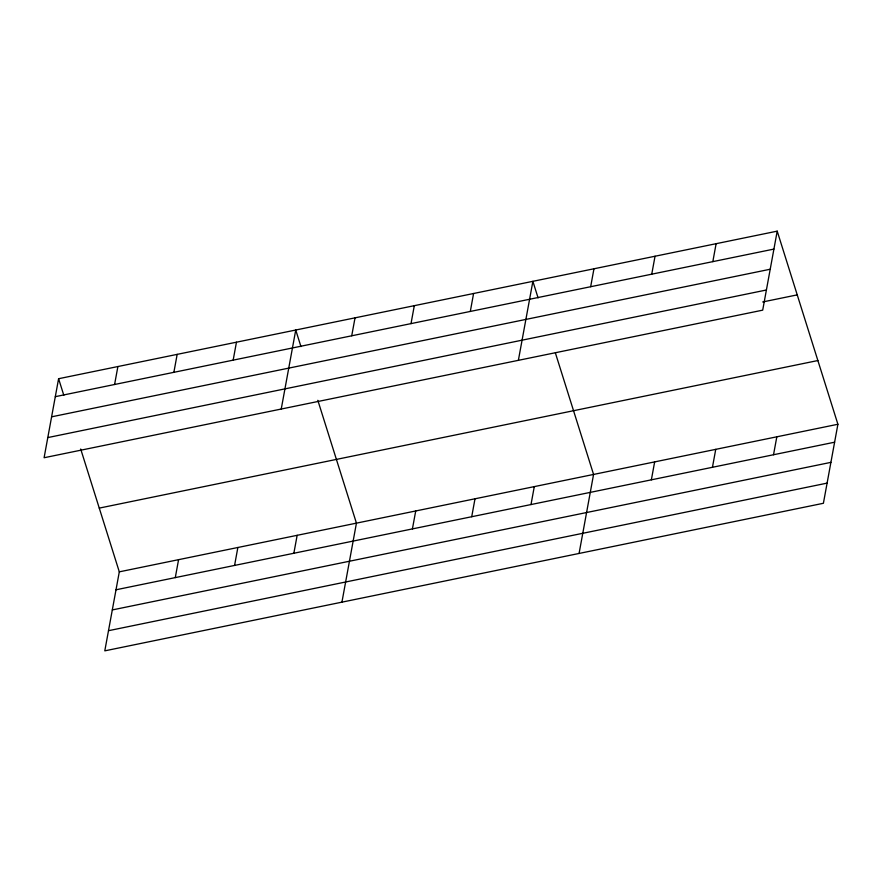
<?xml version="1.0" encoding="UTF-8"?>
<svg xmlns="http://www.w3.org/2000/svg" width="882" height="882" viewBox="0 0 882 882"><rect width="100%" height="100%" fill="white"/><g stroke="black" fill="none" stroke-linecap="round" stroke-linejoin="round"><path stroke-width="1.32" d="M58.598 378.72L44.1 457.736L762.698 310.155L777.207 231.15L58.598 378.72L63.813 395.29M114.594 384.486L117.89 366.548M80.692 449.015L119.302 571.845L104.793 650.85L823.402 503.28L837.9 424.264L777.207 231.15M173.875 372.314L177.172 354.366M175.286 577.611L178.583 559.662M233.168 360.143L236.453 342.194M234.579 565.428L237.864 547.49M281.237 409.039L295.746 330.022L300.949 346.593M293.86 553.257L297.157 535.319M351.731 335.788L355.027 317.851M341.929 602.152L356.438 523.136L317.829 400.318M411.012 323.617L414.308 305.668M412.423 528.902L415.72 510.965M470.304 311.434L473.59 293.497M471.716 516.731L475.001 498.793M518.373 360.341L532.882 281.325L538.086 297.895M530.997 504.559L534.294 486.61M590.664 286.716L593.961 268.778M579.077 553.455L593.575 474.439L555.384 352.932M651.743 274.181L655.039 256.232M651.368 479.841L654.653 461.892M712.832 261.634L716.118 243.686M712.447 467.295L715.743 449.357M773.525 454.748L776.822 436.81M55.312 396.668L773.911 249.088M51.608 416.822L770.207 269.242M47.804 437.582L766.403 290.002M762.709 301.964L797.229 294.875M99.269 508.109L817.868 360.54M119.302 571.845L837.9 424.264M116.005 589.782L834.604 442.202M112.301 609.936L830.91 462.366M108.497 630.696L827.096 483.127"/></g></svg>
